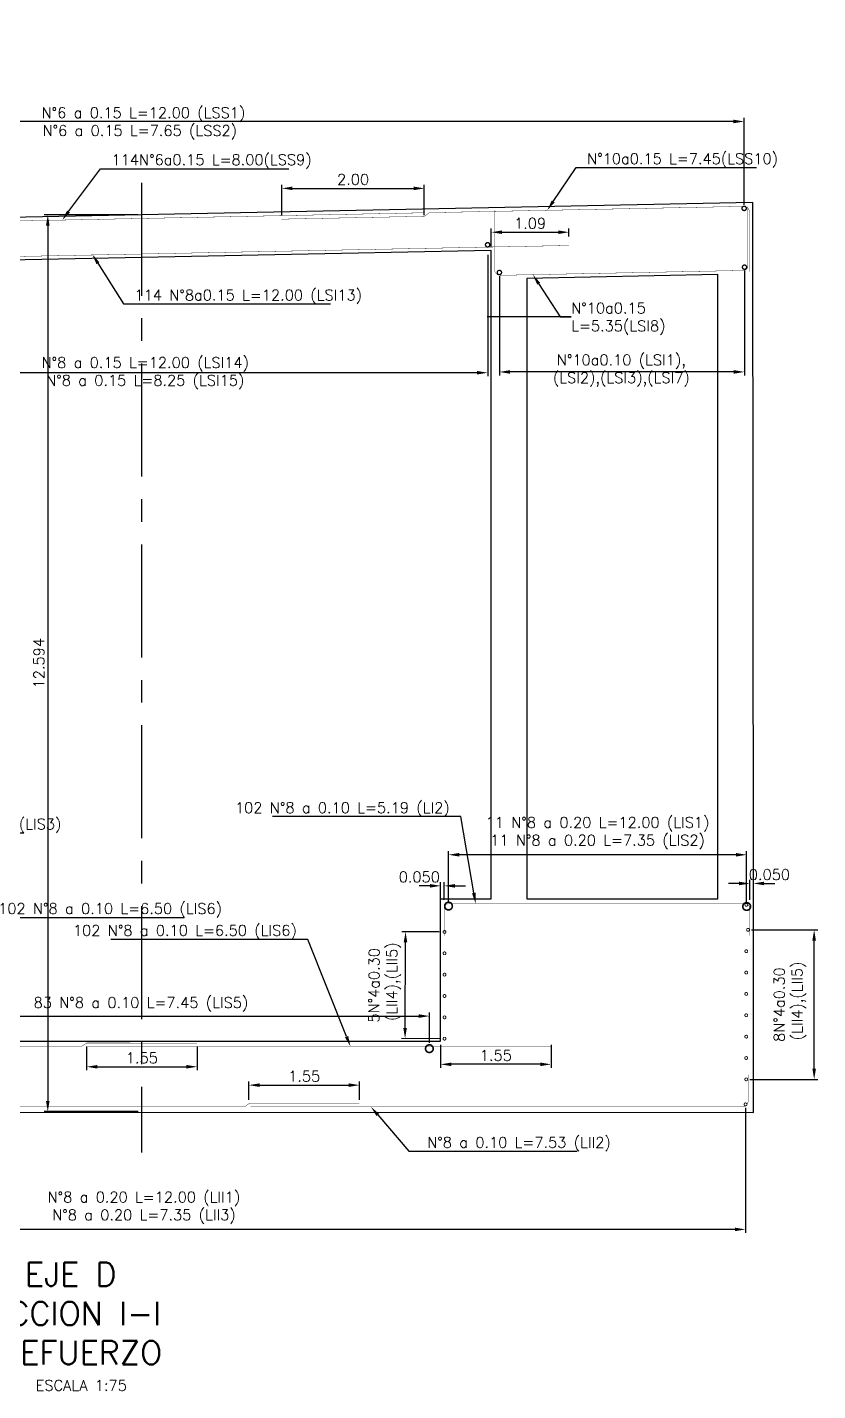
# Model space of a CAD drawing. Header units: metres. Extents: x 1080594 to 1081411, y 976871 to 977162.
# Drawn here: x 1081097.71 to 1081108.81, y 977087.58 to 977106.72 of the extents above; entities that cross this region are included whole.
import ezdxf
from ezdxf import colors
from ezdxf.entities.mleader import LeaderData, LeaderLine
from ezdxf.math import Vec2, Vec3

# ---------------------------------------------------------------- set-up
doc = ezdxf.new("R2010")
doc.units = ezdxf.units.M
doc.header["$LTSCALE"] = 25.4
doc.linetypes.add('CENTER', pattern=[2, 1.25, -0.25, 0.25, -0.25])
doc.linetypes.add('DASHDOT', pattern=[1, 0.5, -0.25, 0, -0.25])
for name, color, linetype in [('CONTRAPESO', 3, 'Continuous'), ('DIMCONTRAPESO', 1, 'Continuous'), ('EJE VIA', 10, 'CENTER'), ('EJE-D', 11, 'DASHDOT'), ('REF', 6, 'Continuous'), ('REGL175', 7, 'Continuous')]:
    doc.layers.add(name, color=color, linetype=linetype)
doc.layers.add('COTA', color=1, linetype='Continuous', lineweight=30)
doc.layers.add('COTACIM', color=20, linetype='Continuous', lineweight=5)
doc.styles.add('romans', font='romans.shx')
doc.dimstyles.new('Copy 75', dxfattribs={"dimtxt": 0.15, "dimasz": 0.15, "dimexe": 0.05, "dimexo": 0.05, "dimgap": 0.05, "dimtad": 1, "dimzin": 0, "dimdsep": 46, "dimtxsty": 'romans', "dimcen": 0.002, "dimclrd": 1, "dimclre": 1, "dimclrt": 3, "dimadec": 4, "dimazin": 0, "dimtfac": 1, "dimtofl": 0, "dimtmove": 1, "dimatfit": 3, "dimfxl": 1, "dimtolj": 1, "dimtzin": 0, "dimarcsym": 1})

# ---------------------------------------------------------------- blocks, each defined once
blk = doc.blocks.new('*D1210')
at = {"layer": 'COTA', "color": 1, "lineweight": -2, "transparency": 16777216}
for p, q in [((1081104.175102701, 977103.5280922698), (1081104.175102701, 977101.8229487308)), ((1081094.455050127, 977103.4104926825), (1081094.455050127, 977101.8229487308)), ((1081104.025102702, 977101.8729487308), (1081094.605050127, 977101.8729487308))]:
    blk.add_line(p, q, dxfattribs=at)
at = {"layer": 'COTA', "color": 1, "transparency": 16777216}
for points in [[(1081094.605050127, 977101.8979487309), (1081094.605050127, 977101.8479487308), (1081094.455050127, 977101.8729487308)], [(1081104.025102702, 977101.8979487309), (1081104.025102702, 977101.8479487308), (1081104.175102701, 977101.8729487308)]]:
    blk.add_solid(points, dxfattribs=at)
at = {"layer": 'Defpoints', "color": 0, "transparency": 16777216}
for p in [(1081104.175102701, 977103.5780922698), (1081094.455050127, 977103.4604926825), (1081094.455050127, 977101.8729487308)]:
    blk.add_point(p, dxfattribs=at)
at = {"layer": 'COTA', "color": 3, "transparency": 16777216, "insert": (1081099.315050126, 977101.8651699071), "char_height": 0.15, "attachment_point": 5, "style": 'romans'}
blk.add_mtext('\\A1; N°8 a 0.15 L=12.00 (LSI14)\\P N°8 a 0.15 L=8.25 (LSI15)', dxfattribs=at)
blk = doc.blocks.new('*D1211')
at = {"layer": 'COTA', "color": 1, "lineweight": -2, "transparency": 16777216}
for p, q in [((1081090.833367171, 977103.8820416209), (1081090.833367171, 977105.4516102126)), ((1081107.625199578, 977105.4016102125), (1081090.983367171, 977105.4016102125)), ((1081107.775199578, 977104.23121119), (1081107.775199578, 977105.4516102126))]:
    blk.add_line(p, q, dxfattribs=at)
at = {"layer": 'COTA', "color": 1, "transparency": 16777216}
for points in [[(1081090.983367171, 977105.4266102125), (1081090.983367171, 977105.3766102125), (1081090.833367171, 977105.4016102125)], [(1081107.625199578, 977105.4266102125), (1081107.625199578, 977105.3766102125), (1081107.775199578, 977105.4016102125)]]:
    blk.add_solid(points, dxfattribs=at)
at = {"layer": 'Defpoints', "color": 0, "transparency": 16777216}
for p in [(1081090.833367171, 977105.4016102125), (1081107.775199578, 977104.18121119), (1081090.833367171, 977103.8320416209)]:
    blk.add_point(p, dxfattribs=at)
at = {"layer": 'COTA', "color": 3, "transparency": 16777216, "insert": (1081099.289733689, 977105.3739617403), "char_height": 0.15, "attachment_point": 5, "style": 'romans'}
blk.add_mtext('\\A1; N°6 a 0.15 L=12.00 {\\A0;(LSS1)\\P}N°6 a 0.15 L=7.65 {\\A0;(LSS2)}', dxfattribs=at)
blk = doc.blocks.new('*D1214')
at = {"layer": 'Defpoints', "color": 0, "transparency": 16777216}
for p in [(1081103.284268453, 977104.4622763249), (1081101.283434031, 977104.0300950398), (1081103.284268453, 977104.0378389083)]:
    blk.add_point(p, dxfattribs=at)
at = {"layer": 'DIMCONTRAPESO', "color": 1, "lineweight": -2, "transparency": 16777216}
for p, q in [((1081101.283434031, 977104.0800950398), (1081101.283434031, 977104.5122763249)), ((1081101.433434031, 977104.4622763249), (1081103.134268453, 977104.4622763249)), ((1081103.284268453, 977104.0878389083), (1081103.284268453, 977104.5122763249))]:
    blk.add_line(p, q, dxfattribs=at)
at = {"layer": 'DIMCONTRAPESO', "color": 1, "transparency": 16777216}
for points in [[(1081101.433434031, 977104.4872763249), (1081101.433434031, 977104.4372763248), (1081101.283434031, 977104.4622763249)], [(1081103.134268453, 977104.4872763249), (1081103.134268453, 977104.4372763248), (1081103.284268453, 977104.4622763249)]]:
    blk.add_solid(points, dxfattribs=at)
at = {"layer": 'DIMCONTRAPESO', "color": 3, "transparency": 16777216, "insert": (1081102.283851241, 977104.5872763249), "char_height": 0.15, "attachment_point": 5, "style": 'romans'}
blk.add_mtext('\\A1;2.00', dxfattribs=at)
blk = doc.blocks.new('*D1216')
at = {"layer": 'COTA', "color": 1, "lineweight": -2, "transparency": 16777216}
for p, q in [((1081107.779826388, 977103.3055554671), (1081107.779826388, 977101.8340701623)), ((1081104.338864594, 977103.2306964652), (1081104.338864594, 977101.8340701623)), ((1081107.629826389, 977101.8840701623), (1081104.488864594, 977101.8840701623))]:
    blk.add_line(p, q, dxfattribs=at)
at = {"layer": 'COTA', "color": 1, "transparency": 16777216}
for points in [[(1081104.488864594, 977101.9090701623), (1081104.488864594, 977101.8590701623), (1081104.338864594, 977101.8840701623)], [(1081107.629826389, 977101.9090701623), (1081107.629826389, 977101.8590701623), (1081107.779826388, 977101.8840701623)]]:
    blk.add_solid(points, dxfattribs=at)
at = {"layer": 'Defpoints', "color": 0, "transparency": 16777216}
for p in [(1081104.338864594, 977103.2806964653), (1081107.779826388, 977103.3555554672), (1081104.338864594, 977101.8840701623)]:
    blk.add_point(p, dxfattribs=at)
at = {"layer": 'COTA', "color": 3, "transparency": 16777216, "insert": (1081106.051023129, 977101.9024543838), "char_height": 0.15, "attachment_point": 5, "style": 'romans'}
blk.add_mtext('\\A1;N°10a0.10 (LSI1),\\P(LSI2),(LSI3),(LSI7)', dxfattribs=at)
blk = doc.blocks.new('*D1218')
at = {"layer": 'Defpoints', "color": 0, "transparency": 16777216}
for p in [(1081102.374208577, 977091.8674916057), (1081100.82058813, 977091.6124654516), (1081102.374208577, 977091.6124654516)]:
    blk.add_point(p, dxfattribs=at)
at = {"layer": 'DIMCONTRAPESO', "color": 1, "lineweight": -2, "transparency": 16777216}
for p, q in [((1081100.82058813, 977091.6624654516), (1081100.82058813, 977091.9174916057)), ((1081100.970588129, 977091.8674916057), (1081102.224208577, 977091.8674916057)), ((1081102.374208577, 977091.6624654516), (1081102.374208577, 977091.9174916057))]:
    blk.add_line(p, q, dxfattribs=at)
at = {"layer": 'DIMCONTRAPESO', "color": 1, "transparency": 16777216}
for points in [[(1081100.970588129, 977091.8924916057), (1081100.970588129, 977091.8424916057), (1081100.82058813, 977091.8674916057)], [(1081102.224208577, 977091.8924916057), (1081102.224208577, 977091.8424916057), (1081102.374208577, 977091.8674916057)]]:
    blk.add_solid(points, dxfattribs=at)
at = {"layer": 'DIMCONTRAPESO', "color": 3, "transparency": 16777216, "insert": (1081101.597398353, 977091.9924916057), "char_height": 0.15, "attachment_point": 5, "style": 'romans'}
blk.add_mtext('\\A1;1.55', dxfattribs=at)
blk = doc.blocks.new('*D1206')
at = {"layer": 'Defpoints', "color": 0, "transparency": 16777216}
for p in [(1081107.830086202, 977094.0483262738), (1081108.758268112, 977094.0483157125), (1081107.805062307, 977091.9483262738)]:
    blk.add_point(p, dxfattribs=at)
at = {"layer": 'DIMCONTRAPESO', "color": 1, "lineweight": -2, "transparency": 16777216}
for p, q in [((1081107.880086202, 977094.0483257049), (1081108.808268112, 977094.0483151436)), ((1081108.758245924, 977092.0983154281), (1081108.758266405, 977093.8983157125)), ((1081107.855062307, 977091.9483257049), (1081108.808244217, 977091.9483148592))]:
    blk.add_line(p, q, dxfattribs=at)
at = {"layer": 'DIMCONTRAPESO', "color": 1, "transparency": 16777216}
for points in [[(1081108.733266405, 977093.898315997), (1081108.783266405, 977093.898315428), (1081108.758268112, 977094.0483157125)], [(1081108.733245924, 977092.0983157126), (1081108.783245924, 977092.0983151437), (1081108.758244217, 977091.9483154281)]]:
    blk.add_solid(points, dxfattribs=at)
at = {"layer": 'DIMCONTRAPESO', "color": 3, "transparency": 16777216, "insert": (1081108.418969489, 977092.9983192938), "char_height": 0.15, "attachment_point": 5, "rotation": 89.99934806377979, "style": 'romans'}
blk.add_mtext('\\A1;8N°4a0.30\\P (LII4),(LII5)', dxfattribs=at)
blk = doc.blocks.new('*D1207')
at = {"layer": 'Defpoints', "color": 0, "transparency": 16777216}
for p in [(1081090.798169149, 977091.6003924246), (1081107.795136119, 977091.5977835038), (1081090.798169149, 977089.8411877536)]:
    blk.add_point(p, dxfattribs=at)
at = {"layer": 'DIMCONTRAPESO', "color": 1, "lineweight": -2, "transparency": 16777216}
for p, q in [((1081090.798169149, 977091.5503924246), (1081090.798169149, 977089.7911877536)), ((1081107.795136119, 977091.5477835038), (1081107.795136119, 977089.7911877536)), ((1081107.64513612, 977089.8411877536), (1081090.948169149, 977089.8411877536))]:
    blk.add_line(p, q, dxfattribs=at)
at = {"layer": 'DIMCONTRAPESO', "color": 1, "transparency": 16777216}
for points in [[(1081090.948169149, 977089.8661877536), (1081090.948169149, 977089.8161877536), (1081090.798169149, 977089.8411877536)], [(1081107.64513612, 977089.8661877536), (1081107.64513612, 977089.8161877536), (1081107.795136119, 977089.8411877536)]]:
    blk.add_solid(points, dxfattribs=at)
at = {"layer": 'DIMCONTRAPESO', "color": 3, "transparency": 16777216, "insert": (1081099.296652634, 977090.1447591821), "char_height": 0.15, "attachment_point": 5, "style": 'romans'}
blk.add_mtext('\\A1; N°8 a 0.20 L=12.00 (LII1)\\P N°8 a 0.20 L=7.35 (LII3) ', dxfattribs=at)
blk = doc.blocks.new('*D1208')
at = {"layer": 'COTA', "color": 1, "lineweight": -2, "transparency": 16777216}
for p, q in [((1081104.224935647, 977103.6383247072), (1081104.224935647, 977103.8965399588)), ((1081105.314886615, 977103.7852025941), (1081105.314886615, 977103.8965399588)), ((1081104.374935647, 977103.8465399587), (1081105.164886615, 977103.8465399587))]:
    blk.add_line(p, q, dxfattribs=at)
at = {"layer": 'COTA', "color": 1, "transparency": 16777216}
for points in [[(1081104.374935647, 977103.8715399588), (1081104.374935647, 977103.8215399587), (1081104.224935647, 977103.8465399587)], [(1081105.164886615, 977103.8715399588), (1081105.164886615, 977103.8215399587), (1081105.314886615, 977103.8465399587)]]:
    blk.add_solid(points, dxfattribs=at)
at = {"layer": 'Defpoints', "color": 0, "transparency": 16777216}
for p in [(1081105.314886615, 977103.8465399587), (1081105.314886615, 977103.7352025941), (1081104.224935647, 977103.5883247071)]:
    blk.add_point(p, dxfattribs=at)
at = {"layer": 'COTA', "color": 3, "transparency": 16777216, "insert": (1081104.769911131, 977103.9715399587), "char_height": 0.15, "attachment_point": 5, "style": 'romans'}
blk.add_mtext('\\A1;1.09', dxfattribs=at)
blk = doc.blocks.new('*D1197')
at = {"layer": 'Defpoints', "color": 0, "transparency": 16777216}
for p in [(1081103.51368897, 977092.4844469848), (1081105.063468726, 977092.484085286), (1081103.51368897, 977092.1595892647)]:
    blk.add_point(p, dxfattribs=at)
at = {"layer": 'EJE-D', "color": 1, "lineweight": -2, "transparency": 16777216}
for p, q in [((1081103.51368897, 977092.4344469848), (1081103.51368897, 977092.1095892646)), ((1081105.063468726, 977092.434085286), (1081105.063468726, 977092.1095892646)), ((1081104.913468726, 977092.1595892647), (1081103.66368897, 977092.1595892647))]:
    blk.add_line(p, q, dxfattribs=at)
at = {"layer": 'EJE-D', "color": 1, "transparency": 16777216}
for points in [[(1081103.66368897, 977092.1845892647), (1081103.66368897, 977092.1345892646), (1081103.51368897, 977092.1595892647)], [(1081104.913468726, 977092.1845892647), (1081104.913468726, 977092.1345892646), (1081105.063468726, 977092.1595892647)]]:
    blk.add_solid(points, dxfattribs=at)
at = {"layer": 'EJE-D', "color": 3, "transparency": 16777216, "insert": (1081104.288578848, 977092.2845892647), "char_height": 0.15, "attachment_point": 5, "style": 'romans'}
blk.add_mtext('\\A1;1.55', dxfattribs=at)
blk = doc.blocks.new('*D1198')
at = {"layer": 'COTA', "color": 1, "lineweight": -2, "transparency": 16777216}
for p, q in [((1081103.36368897, 977094.66643253), (1081103.21368897, 977094.66643253)), ((1081103.51368897, 977094.4685109678), (1081103.51368897, 977094.7164325301)), ((1081103.563841343, 977094.4685038314), (1081103.563841343, 977094.7164325301)), ((1081103.713841343, 977094.66643253), (1081103.863841343, 977094.66643253))]:
    blk.add_line(p, q, dxfattribs=at)
at = {"layer": 'COTA', "color": 1, "transparency": 16777216}
for points in [[(1081103.36368897, 977094.6914325301), (1081103.36368897, 977094.64143253), (1081103.51368897, 977094.66643253)], [(1081103.713841343, 977094.6914325301), (1081103.713841343, 977094.64143253), (1081103.563841343, 977094.66643253)]]:
    blk.add_solid(points, dxfattribs=at)
at = {"layer": 'Defpoints', "color": 0, "transparency": 16777216}
for p in [(1081103.51368897, 977094.66643253), (1081103.51368897, 977094.4185109677), (1081103.563841343, 977094.4185038314)]:
    blk.add_point(p, dxfattribs=at)
at = {"layer": 'COTA', "color": 3, "transparency": 16777216, "insert": (1081103.21368897, 977094.79143253), "char_height": 0.15, "attachment_point": 5, "style": 'romans'}
blk.add_mtext('\\A1;0.050', dxfattribs=at)
blk = doc.blocks.new('*D1199')
at = {"layer": 'COTA', "color": 1, "lineweight": -2, "transparency": 16777216}
for p, q in [((1081107.704897753, 977094.7000273975), (1081107.554897753, 977094.7000273975)), ((1081107.854897753, 977094.4685109678), (1081107.854897753, 977094.7500273975)), ((1081107.905050126, 977094.4685038314), (1081107.905050126, 977094.7500273975)), ((1081108.055050126, 977094.7000273975), (1081108.205050126, 977094.7000273975))]:
    blk.add_line(p, q, dxfattribs=at)
at = {"layer": 'COTA', "color": 1, "transparency": 16777216}
for points in [[(1081107.704897753, 977094.7250273975), (1081107.704897753, 977094.6750273975), (1081107.854897753, 977094.7000273975)], [(1081108.055050126, 977094.7250273975), (1081108.055050126, 977094.6750273975), (1081107.905050126, 977094.7000273975)]]:
    blk.add_solid(points, dxfattribs=at)
at = {"layer": 'Defpoints', "color": 0, "transparency": 16777216}
for p in [(1081107.854897753, 977094.7000273975), (1081107.854897753, 977094.4185109677), (1081107.905050126, 977094.4185038314)]:
    blk.add_point(p, dxfattribs=at)
at = {"layer": 'COTA', "color": 3, "transparency": 16777216, "insert": (1081108.130050126, 977094.8250273975), "char_height": 0.15, "attachment_point": 5, "style": 'romans'}
blk.add_mtext('\\A1;0.050', dxfattribs=at)
blk = doc.blocks.new('*D1201')
at = {"layer": 'Defpoints', "color": 0, "transparency": 16777216}
for p in [(1081103.624101499, 977095.102832119), (1081103.624101499, 977094.3823992817), (1081107.810339493, 977094.3761668471)]:
    blk.add_point(p, dxfattribs=at)
at = {"layer": 'DIMCONTRAPESO', "color": 1, "lineweight": -2, "transparency": 16777216}
for p, q in [((1081103.624101499, 977094.4323992818), (1081103.624101499, 977095.152832119)), ((1081107.660339493, 977095.102832119), (1081103.774101499, 977095.102832119)), ((1081107.810339493, 977094.4261668471), (1081107.810339493, 977095.152832119))]:
    blk.add_line(p, q, dxfattribs=at)
at = {"layer": 'DIMCONTRAPESO', "color": 1, "transparency": 16777216}
for points in [[(1081103.774101499, 977095.127832119), (1081103.774101499, 977095.077832119), (1081103.624101499, 977095.102832119)], [(1081107.660339493, 977095.127832119), (1081107.660339493, 977095.077832119), (1081107.810339493, 977095.102832119)]]:
    blk.add_solid(points, dxfattribs=at)
at = {"layer": 'DIMCONTRAPESO', "color": 3, "transparency": 16777216, "insert": (1081105.717220496, 977095.4064035475), "char_height": 0.15, "attachment_point": 5, "style": 'romans'}
blk.add_mtext('\\A1;11 N°8 a 0.20 L=12.00 (LIS1)\\P11 N°8 a 0.20 L=7.35 (LIS2) ', dxfattribs=at)
blk = doc.blocks.new('*D1202')
at = {"layer": 'Defpoints', "color": 0, "transparency": 16777216}
for p in [(1081103.355962421, 977092.8370747395), (1081095.256424511, 977092.4122950672), (1081103.355962421, 977092.4094220762)]:
    blk.add_point(p, dxfattribs=at)
at = {"layer": 'EJE-D', "color": 1, "lineweight": -2, "transparency": 16777216}
for p, q in [((1081095.256424511, 977092.4622950673), (1081095.256424511, 977092.8870747396)), ((1081095.406424511, 977092.8370747395), (1081103.205962421, 977092.8370747395)), ((1081103.355962421, 977092.4594220762), (1081103.355962421, 977092.8870747396))]:
    blk.add_line(p, q, dxfattribs=at)
at = {"layer": 'EJE-D', "color": 1, "transparency": 16777216}
for points in [[(1081095.406424511, 977092.8620747395), (1081095.406424511, 977092.8120747395), (1081095.256424511, 977092.8370747395)], [(1081103.205962421, 977092.8620747395), (1081103.205962421, 977092.8120747395), (1081103.355962421, 977092.8370747395)]]:
    blk.add_solid(points, dxfattribs=at)
at = {"layer": 'EJE-D', "color": 3, "transparency": 16777216, "insert": (1081099.306193466, 977093.0013604538), "char_height": 0.15, "attachment_point": 5, "style": 'romans'}
blk.add_mtext('\\A1;83 N°8 a 0.10 L=7.45 (LIS5)', dxfattribs=at)
blk = doc.blocks.new('*U1193')
at = {"layer": 'REF', "ltscale": 0.1, "const_width": 0.04}
blk.add_lwpolyline([(-0.00634999992325902, 0, 1), (0.00634999992325902, 0, 1)], format="xyb", close=True, dxfattribs=at)
blk = doc.blocks.new('*U1194')
at = {"layer": 'COTA', "color": 0, "linetype": 'ByBlock', "lineweight": -2, "transparency": 16777216}
for p in [(9.184850993605148e-17, 1.5), (7.347880794884119e-17, 1.2), (5.510910596163089e-17, 0.8999999999999999), (3.673940397442059e-17, 0.6), (1.83697019872103e-17, 0.3), (0, 0)]:
    blk.add_blockref('*U1193', p, dxfattribs=at)
blk = doc.blocks.new('*D1204')
at = {"layer": 'Defpoints', "color": 0, "transparency": 16777216}
for p in [(1081103.020855082, 977094.0217250729), (1081103.543119656, 977094.0193289195), (1081103.568119656, 977092.5193289196)]:
    blk.add_point(p, dxfattribs=at)
at = {"layer": 'DIMCONTRAPESO', "color": 1, "lineweight": -2, "transparency": 16777216}
for p, q in [((1081103.493120182, 977094.0195583174), (1081102.970855608, 977094.0219544709)), ((1081103.014661937, 977092.6718697661), (1081103.020166888, 977093.8717266516)), ((1081103.518120182, 977092.5195583175), (1081102.963974269, 977092.5221007428))]:
    blk.add_line(p, q, dxfattribs=at)
at = {"layer": 'DIMCONTRAPESO', "color": 1, "transparency": 16777216}
for points in [[(1081102.995167152, 977093.8718413506), (1081103.045166625, 977093.8716119527), (1081103.020855082, 977094.0217250729)], [(1081102.9896622, 977092.6719844651), (1081103.039661674, 977092.6717550672), (1081103.013973743, 977092.5218713448)]]:
    blk.add_solid(points, dxfattribs=at)
at = {"layer": 'DIMCONTRAPESO', "color": 3, "transparency": 16777216, "insert": (1081102.728109279, 977093.2682305742), "char_height": 0.15, "attachment_point": 5, "rotation": 89.73712841531365, "style": 'romans'}
blk.add_mtext('\\A1;5N°4a0.30\\P (LII4),(LII5)', dxfattribs=at)
blk = doc.blocks.new('*D1205')
at = {"layer": 'COTA', "color": 1, "lineweight": -2, "transparency": 16777216}
for p, q in [((1081099.265050126, 977104.0902469846), (1081097.947275205, 977104.0902469846)), ((1081097.997275205, 977103.9402469846), (1081097.997275205, 977091.6462469847)), ((1081099.265050126, 977091.4962469847), (1081097.947275205, 977091.4962469847))]:
    blk.add_line(p, q, dxfattribs=at)
at = {"layer": 'COTA', "color": 1, "transparency": 16777216}
for points in [[(1081097.972275205, 977103.9402469846), (1081098.022275205, 977103.9402469846), (1081097.997275205, 977104.0902469846)], [(1081097.972275205, 977091.6462469847), (1081098.022275205, 977091.6462469847), (1081097.997275205, 977091.4962469847)]]:
    blk.add_solid(points, dxfattribs=at)
at = {"layer": 'Defpoints', "color": 0, "transparency": 16777216}
for p in [(1081099.315050126, 977104.0902469846), (1081097.997275205, 977091.4962469847), (1081099.315050126, 977091.4962469847)]:
    blk.add_point(p, dxfattribs=at)
at = {"layer": 'COTA', "color": 3, "transparency": 16777216, "insert": (1081097.872275204, 977097.7932469848), "char_height": 0.15, "attachment_point": 5, "rotation": 90, "style": 'romans'}
blk.add_mtext('\\A1;12.594', dxfattribs=at)
blk = doc.blocks.new('*D1220')
at = {"layer": 'COTA', "color": 1, "lineweight": -2, "transparency": 16777216}
for p, q in [((1081098.543160246, 977092.4091766091), (1081098.543160246, 977092.0756029587)), ((1081100.092940006, 977092.408835367), (1081100.092940006, 977092.0756029587)), ((1081098.693160246, 977092.1256029587), (1081099.942940006, 977092.1256029587))]:
    blk.add_line(p, q, dxfattribs=at)
at = {"layer": 'COTA', "color": 1, "transparency": 16777216}
for points in [[(1081098.693160246, 977092.1506029587), (1081098.693160246, 977092.1006029587), (1081098.543160246, 977092.1256029587)], [(1081099.942940006, 977092.1506029587), (1081099.942940006, 977092.1006029587), (1081100.092940006, 977092.1256029587)]]:
    blk.add_solid(points, dxfattribs=at)
at = {"layer": 'Defpoints', "color": 0, "transparency": 16777216}
for p in [(1081098.543160246, 977092.4591766092), (1081100.092940006, 977092.458835367), (1081100.092940006, 977092.1256029587)]:
    blk.add_point(p, dxfattribs=at)
at = {"layer": 'COTA', "color": 3, "transparency": 16777216, "insert": (1081099.318050126, 977092.2506029587), "char_height": 0.15, "attachment_point": 5, "style": 'romans'}
blk.add_mtext('\\A1;1.55', dxfattribs=at)

msp = doc.modelspace()

# ---------------------------------------------------------------- linework, layer by layer
at = {"layer": 'CONTRAPESO'}
msp.add_lwpolyline([(1081107.898180874, 977104.2619095995), (1081090.725050126, 977103.9184469847), (1081090.725050126, 977094.4844469848), (1081090.725050126, 977094.4870559056), (1081090.725050126, 977091.4870559056), (1081107.905050127, 977091.4844469848), (1081107.905050127, 977094.4844469848), (1081107.905050126, 977094.4844469848)], close=True, dxfattribs=at)
for points in [[(1081103.51368897, 977092.4844469848), (1081103.51368897, 977094.4844469848), (1081104.224966599, 977094.4844469848), (1081104.224935647, 977103.5883247071), (1081094.403581114, 977103.3918976164), (1081094.40431562, 977094.4844469848), (1081095.116411282, 977094.4844469848), (1081095.116411282, 977092.4844469848), (1081103.51368897, 977092.4844469848)], [(1081107.404997551, 977094.4844469848), (1081107.405098431, 977103.2520479506), (1081104.725050126, 977103.1984469846), (1081104.725050126, 977094.484446985), (1081107.404997551, 977094.4844469848), (1081107.404997551, 977094.4844469848)]]:
    msp.add_lwpolyline(points, dxfattribs=at)
at = {"layer": 'EJE VIA', "ltscale": 0.05}
msp.add_lwpolyline([(1081099.315050126, 977104.5422020514), (1081099.315050126, 977090.9209002447)], dxfattribs=at)
at = {"layer": 'REF', "ltscale": 0.1}
for points, const_width in [([(1081103.284268453, 977104.1197267493), (1081095.347599767, 977103.9596140748)], 0.004999999999999999), ([(1081105.314886615, 977103.6602370697), (1081093.314055343, 977103.4207275497)], 0.005), ([(1081100.092940006, 977092.458835367), (1081098.543160246, 977092.4591766092), (1081098.472256308, 977092.4092857188), (1081093.57211697, 977092.4106807838)], 0.004999999999999999), ([(1081105.063468726, 977092.4095147431), (1081098.559268235, 977092.4095147431)], 0.005)]:
    msp.add_lwpolyline(points, dxfattribs=dict(at, const_width=const_width))
for points, const_width in [([(1081101.278224833, 977104.029991756), (1081103.284741544, 977104.0699337007), (1081103.354631209, 977104.121235788), (1081107.770773711, 977104.2091968841, -0.414247188316814), (1081107.848274071, 977104.1347185631), (1081107.848548774, 977103.2937244491)], 0.004999999999999999), ([(1081104.273051248, 977104.1546830215), (1081104.273051248, 977104.1546830215), (1081104.273051248, 977103.316936918, 0.4141966005029507), (1081104.349046847, 977103.2409369181), (1081107.745318375, 977103.309110922, 0.5895165840373462), (1081107.821322776, 977103.3851109219), (1081107.821322776, 977104.2073923913)], 0.005), ([(1081107.855099487, 977093.9689720708), (1081107.855094531, 977094.3429720708, 0.414213562373095), (1081107.779093524, 977094.4189710637), (1081103.639834206, 977094.4185109677, 0.4141860566526949), (1081103.563841343, 977094.3425109681), (1081103.563841343, 977093.9685038314)], 0.004999999999999999), ([(1081102.374208577, 977091.6124654516), (1081100.830428816, 977091.6128066938), (1081100.759524878, 977091.5629158034), (1081090.826041769, 977091.5657438565, -0.4863770748521851), (1081090.775050126, 977091.641743856), (1081090.775050126, 977092.0157522124)], 0.004999999999999999), ([(1081107.830040229, 977092.0131448277), (1081107.830040229, 977091.6391448277, -0.414213562373095), (1081107.754040229, 977091.5631448277), (1081100.846536805, 977091.5631448277)], 0.005)]:
    msp.add_lwpolyline(points, format="xyb", dxfattribs=dict(at, const_width=const_width))
for points, const_width in [([(1081107.784724578, 977104.1812111901, -1), (1081107.765674578, 977104.1812111901, -1)], 0.06), ([(1081104.182253174, 977103.6693979652, -1), (1081104.163203174, 977103.6693979652, -1)], 0.06), ([(1081104.348389594, 977103.2806964652, -1), (1081104.329339594, 977103.2806964652, -1)], 0.06), ([(1081107.789351388, 977103.3555554671, -1), (1081107.770301389, 977103.3555554671, -1)], 0.06), ([(1081103.612671499, 977094.3823992816, 1), (1081103.635531499, 977094.3823992816, 1)], 0.108), ([(1081107.798909493, 977094.3761668472, 1), (1081107.821769492, 977094.3761668472, 1)], 0.108), ([(1081107.812908845, 977094.3990806885, -1), (1081107.800208845, 977094.3990806885, -1)], 0.04), ([(1081107.823712307, 977094.0483262741, 1), (1081107.836412307, 977094.0483262741, 1)], 0.04), ([(1081107.798712307, 977093.7483262742, 1), (1081107.811412307, 977093.7483262742, 1)], 0.04), ([(1081107.798712307, 977093.4483262742, 1), (1081107.811412307, 977093.4483262742, 1)], 0.04), ([(1081107.798712307, 977093.1483262741, 1), (1081107.811412307, 977093.1483262741, 1)], 0.04), ([(1081107.798712307, 977092.8483262742, 1), (1081107.811412307, 977092.8483262742, 1)], 0.04), ([(1081107.798712307, 977092.5483262741, 1), (1081107.811412307, 977092.5483262741, 1)], 0.04), ([(1081103.344248877, 977092.3799197165, 1), (1081103.367108876, 977092.3799197165, 1)], 0.108), ([(1081107.798712307, 977092.2483262742, 1), (1081107.811412307, 977092.2483262742, 1)], 0.04), ([(1081107.798712307, 977091.9483262742, 1), (1081107.811412307, 977091.9483262742, 1)], 0.04), ([(1081107.801486119, 977091.5977835038, -1), (1081107.78878612, 977091.5977835038, -1)], 0.04)]:
    msp.add_lwpolyline(points, format="xyb", close=True, dxfattribs=dict(at, const_width=const_width))

# ---------------------------------------------------------------- block references
at = {"layer": 'COTA', "color": 2}
msp.add_blockref('*U1194', (1081103.568119656, 977092.5193289196), dxfattribs=at)

# ---------------------------------------------------------------- texts
at = {"layer": 'REGL175', "insert": (1081090.4608876, 977089.3757385619), "char_height": 0.33, "width": 14.49150362575892, "attachment_point": 1, "style": 'romans'}
msp.add_mtext('\\pi7.2152;{\\C0;EJE D\\P\\pi6.4294;SECCION I-I \\P\\pi6.8529;REFUERZO\\P\\pi7.3672;\\H0.45455x;\\C3;ESCALA 1:75}', dxfattribs=at)

# ---------------------------------------------------------------- dimensions: what is measured, and where the dimension line sits
at = {"layer": 'COTA'}
for base, p1, p2, text, picture, middle in [((1081090.833367171, 977105.4016102125), (1081107.775199578, 977104.18121119), (1081090.833367171, 977103.8320416209), ' N°6 a 0.15 L=12.00 {\\A0;(LSS1)\\P}N°6 a 0.15 L=7.65 {\\A0;(LSS2)}', '*D1211', (1081099.289733689, 977105.0703903118)), ((1081094.455050127, 977101.8729487308), (1081104.175102701, 977103.5780922698), (1081094.455050127, 977103.4604926825), ' N°8 a 0.15 L=12.00 (LSI14)\\P N°8 a 0.15 L=8.25 (LSI15)', '*D1210', (1081099.315050126, 977101.5615984786)), ((1081104.338864594, 977101.8840701623), (1081107.779826388, 977103.3555554672), (1081104.338864594, 977103.2806964653), 'N°10a0.10 (LSI1),\\P(LSI2),(LSI3),(LSI7)', '*D1216', (1081106.051023129, 977101.5988829553))]:
    dim = msp.add_linear_dim(base=base, p1=p1, p2=p2, angle=180, text=text, dimstyle='Copy 75', dxfattribs=at)
    dim.commit()
    dim.dimension.update_dxf_attribs({"geometry": picture, "text_midpoint": middle, "dimtype": 160})
at = {"layer": 'COTA', "color": 2}
dim = msp.add_linear_dim(base=(1081097.997275205, 977091.4962469847), p1=(1081099.315050126, 977104.0902469846), p2=(1081099.315050126, 977091.4962469847), angle=90, dimstyle='Copy 75', override={"dimdec": 3}, dxfattribs=at)
dim.commit()
dim.dimension.update_dxf_attribs({"geometry": '*D1205', "text_midpoint": (1081097.872275204, 977097.7932469848)})
for base, p1, p2, picture, middle in [((1081105.314886615, 977103.8465399587), (1081104.224935647, 977103.5883247071), (1081105.314886615, 977103.7352025941), '*D1208', (1081104.769911131, 977103.9715399587)), ((1081100.092940006, 977092.1256029587), (1081098.543160246, 977092.4591766092), (1081100.092940006, 977092.458835367), '*D1220', (1081099.318050126, 977092.2506029587))]:
    dim = msp.add_linear_dim(base=base, p1=p1, p2=p2, dimstyle='Copy 75', dxfattribs=at)
    dim.commit()
    dim.dimension.update_dxf_attribs({"geometry": picture, "text_midpoint": middle})
for base, p1, p2, picture, middle in [((1081103.51368897, 977094.66643253), (1081103.563841343, 977094.4185038314), (1081103.51368897, 977094.4185109677), '*D1198', (1081103.21368897, 977094.66643253)), ((1081107.854897753, 977094.7000273975), (1081107.905050126, 977094.4185038314), (1081107.854897753, 977094.4185109677), '*D1199', (1081108.130050126, 977094.7000273975))]:
    dim = msp.add_linear_dim(base=base, p1=p1, p2=p2, angle=180, dimstyle='Copy 75', override={"dimdec": 3}, dxfattribs=at)
    dim.commit()
    dim.dimension.update_dxf_attribs({"geometry": picture, "text_midpoint": middle, "dimtype": 160})
at = {"layer": 'DIMCONTRAPESO'}
dim = msp.add_linear_dim(base=(1081103.284268453, 977104.4622763249), p1=(1081101.283434031, 977104.0300950398), p2=(1081103.284268453, 977104.0378389083), dimstyle='Copy 75', dxfattribs=at)
dim.commit()
dim.dimension.update_dxf_attribs({"geometry": '*D1214', "text_midpoint": (1081102.283851241, 977104.4622763249), "dimtype": 160})
at = {"layer": 'DIMCONTRAPESO', "color": 2}
for base, p1, p2, text, picture, middle in [((1081103.624101499, 977095.102832119), (1081107.810339493, 977094.3761668471), (1081103.624101499, 977094.3823992817), '11 N°8 a 0.20 L=12.00 (LIS1)\\P11 N°8 a 0.20 L=7.35 (LIS2) ', '*D1201', (1081105.717220496, 977095.4064035475)), ((1081090.798169149, 977089.8411877536), (1081107.795136119, 977091.5977835038), (1081090.798169149, 977091.6003924246), ' N°8 a 0.20 L=12.00 (LII1)\\P N°8 a 0.20 L=7.35 (LII3) ', '*D1207', (1081099.296652634, 977090.1447591821))]:
    dim = msp.add_linear_dim(base=base, p1=p1, p2=p2, text=text, dimstyle='Copy 75', dxfattribs=at)
    dim.commit()
    dim.dimension.update_dxf_attribs({"geometry": picture, "text_midpoint": middle})
at = {"layer": 'DIMCONTRAPESO'}
for base, p1, p2, angle, text, picture, middle in [((1081103.020855082, 977094.0217250729), (1081103.568119656, 977092.5193289196), (1081103.543119656, 977094.0193289196), 89.73712841531365, '5N°4a0.30\\P (LII4),(LII5)', '*D1204', (1081103.017391949, 977093.2669033433)), ((1081108.758268112, 977094.0483157125), (1081107.805062307, 977091.9483262742), (1081107.830086202, 977094.048326274), 89.99934806377979, '8N°4a0.30\\P (LII4),(LII5)', '*D1206', (1081108.708255203, 977092.9983160022))]:
    dim = msp.add_linear_dim(base=base, p1=p1, p2=p2, angle=angle, text=text, dimstyle='Copy 75', dxfattribs=at)
    dim.commit()
    dim.dimension.update_dxf_attribs({"geometry": picture, "text_midpoint": middle, "dimtype": 160})
dim = msp.add_linear_dim(base=(1081102.374208577, 977091.8674916057), p1=(1081100.82058813, 977091.6124654516), p2=(1081102.374208577, 977091.6124654516), dimstyle='Copy 75', dxfattribs=at)
dim.commit()
dim.dimension.update_dxf_attribs({"geometry": '*D1218', "text_midpoint": (1081101.597398353, 977091.9924916057)})
at = {"layer": 'EJE-D', "color": 2}
dim = msp.add_linear_dim(base=(1081103.355962421, 977092.8370747395), p1=(1081095.256424511, 977092.4122950672), p2=(1081103.355962421, 977092.4094220762), text='83 N°8 a 0.10 L=7.45 (LIS5)', dimstyle='Copy 75', dxfattribs=at)
dim.commit()
dim.dimension.update_dxf_attribs({"geometry": '*D1202', "text_midpoint": (1081099.306193466, 977093.0013604538)})
dim = msp.add_linear_dim(base=(1081103.51368897, 977092.1595892647), p1=(1081105.063468726, 977092.484085286), p2=(1081103.51368897, 977092.4844469848), dimstyle='Copy 75', dxfattribs=at)
dim.commit()
dim.dimension.update_dxf_attribs({"geometry": '*D1197', "text_midpoint": (1081104.288578848, 977092.2845892647)})

# ---------------------------------------------------------------- leaders
at = {"layer": 'COTACIM'}
ml = msp.add_multileader_mtext('Standard', dxfattribs=at)
ml.set_content('114N°6a0.15 L=8.00(LSS9)', color=3, style='romans')
ml.set_leader_properties(color=256)
ml.build(insert=Vec2(0, 0))
ml.multileader.update_dxf_attribs({"text_left_attachment_type": 6, "text_right_attachment_type": 6, "dogleg_length": 0.1560199508385566, "arrow_head_size": 0.15})
ctx = ml.context
ctx.base_point, ctx.char_height, ctx.arrow_head_size, ctx.landing_gap_size, ctx.plane_origin = Vec3(1081098.893286148, 977104.738762384), 0.15, 0.15, 0, Vec3(1081101.215865666, 977103.7128981057)
ctx.left_attachment, ctx.right_attachment = 6, 6
notes = []
notes.append((ctx, [(0, (1, 1, 0), (1081098.737266197, 977104.738762384), (1, 0), 0.1560199508385566, [(0, [(1081098.20038102, 977104.017000816)], 0, [])])]))
ctx.mtext.insert, ctx.mtext.width, ctx.mtext.flow_direction = Vec3(1081098.893286148, 977104.938762384), 5.559740817639977, 5
ml = msp.add_multileader_mtext('Standard', dxfattribs=at)
ml.set_content('N°10a0.15 L=7.45(LSS10)', color=3, style='romans')
ml.set_leader_properties(color=256)
ml.build(insert=Vec2(0, 0))
ml.multileader.update_dxf_attribs({"text_left_attachment_type": 6, "text_right_attachment_type": 6, "dogleg_length": 0.1560199508385566, "arrow_head_size": 0.15})
ctx = ml.context
ctx.base_point, ctx.char_height, ctx.arrow_head_size, ctx.landing_gap_size, ctx.plane_origin = Vec3(1081105.570851938, 977104.7541970429), 0.15, 0.15, 0, Vec3(1081103.168409846, 977103.8290657911)
ctx.left_attachment, ctx.right_attachment = 6, 6
notes.append((ctx, [(0, (1, 1, 0), (1081105.414831987, 977104.7541970429), (1, 0), 0.1560199508385566, [(0, [(1081105.009907487, 977104.1541395378)], 0, [])])]))
ctx.mtext.insert, ctx.mtext.flow_direction = Vec3(1081105.570851938, 977104.9541970429), 5
ml = msp.add_multileader_mtext('Standard', dxfattribs=at)
ml.set_content('114 N°8a0.15 L=12.00 (LSI13)', color=3, style='romans')
ml.set_leader_properties(color=256)
ml.build(insert=Vec2(0, 0))
ml.multileader.update_dxf_attribs({"text_left_attachment_type": 6, "text_right_attachment_type": 6, "dogleg_length": 0.1560199508385566, "arrow_head_size": 0.15})
ctx = ml.context
ctx.base_point, ctx.char_height, ctx.arrow_head_size, ctx.landing_gap_size, ctx.plane_origin = Vec3(1081099.215337478, 977102.8383273918), 0.15, 0.15, 0, Vec3(1081098.62146553, 977098.1190450039)
ctx.left_attachment, ctx.right_attachment = 6, 6
notes.append((ctx, [(0, (1, 1, 0), (1081099.059317527, 977102.8383273918), (1, 0), 0.1560199508385566, [(0, [(1081098.621491151, 977103.5384180768)], 0, [])])]))
ctx.mtext.insert, ctx.mtext.flow_direction = Vec3(1081099.215337478, 977103.0383273917), 5
ml = msp.add_multileader_mtext('Standard', dxfattribs=at)
ml.set_content('N°10a0.15\\PL=5.35(LSI8)', color=3, style='romans')
ml.set_leader_properties(color=256)
ml.build(insert=Vec2(0, 0))
ml.multileader.update_dxf_attribs({"text_left_attachment_type": 6, "text_right_attachment_type": 6, "dogleg_length": 0.1560199508385566, "arrow_head_size": 0.15})
ctx = ml.context
ctx.base_point, ctx.char_height, ctx.arrow_head_size, ctx.landing_gap_size, ctx.plane_origin = Vec3(1081105.347144367, 977102.6560029512), 0.15, 0.15, 0, Vec3(1081104.624217294, 977098.4181669083)
ctx.left_attachment, ctx.right_attachment = 6, 6
notes.append((ctx, [(0, (1, 1, 0), (1081105.191124417, 977102.6560029512), (1, 0), 0.1560199508385566, [(0, [(1081104.808667506, 977103.2501293313)], 0, [])])]))
ctx.mtext.insert, ctx.mtext.flow_direction = Vec3(1081105.347144367, 977102.8560029512), 5
ml = msp.add_multileader_mtext('Standard', dxfattribs=at)
ml.set_content('\\A1;102 N°8 a 0.10 L=5.19 (LI2)', color=3, style='romans')
ml.set_leader_properties(color=256)
ml.build(insert=Vec2(0, 0))
ml.multileader.update_dxf_attribs({"text_left_attachment_type": 6, "text_right_attachment_type": 6, "dogleg_length": 0.1560199508385566, "arrow_head_size": 0.15})
ctx = ml.context
ctx.base_point, ctx.char_height, ctx.arrow_head_size, ctx.landing_gap_size, ctx.plane_origin = Vec3(1081100.205548809, 977095.6389561013), 0.15, 0.15, 0, Vec3(1081104.50328712, 977094.1974857781)
ctx.left_attachment, ctx.right_attachment, ctx.text_align_type = 6, 6, 2
notes.append((ctx, [(0, (1, 1, 0), (1081103.797283045, 977095.6389561013), (-1, 0), 0.1560199508385566, [(0, [(1081104.003776196, 977094.4185491032)], 0, [])])]))
ctx.mtext.insert, ctx.mtext.width, ctx.mtext.alignment, ctx.mtext.flow_direction = Vec3(1081103.641263094, 977095.8389561012), 4.25235982122831, 3, 5
ml = msp.add_multileader_mtext('Standard', dxfattribs=at)
ml.set_content('\\A1;102 N°8 a 0.10 L=5.19 (LIS3)', color=3, style='romans')
ml.set_leader_properties(color=256)
ml.build(insert=Vec2(0, 0))
ml.multileader.update_dxf_attribs({"text_left_attachment_type": 6, "text_right_attachment_type": 6, "dogleg_length": 0.1560199508385566, "arrow_head_size": 0.15})
ctx = ml.context
ctx.base_point, ctx.char_height, ctx.arrow_head_size, ctx.landing_gap_size, ctx.plane_origin = Vec3(1081095.045737297, 977095.408877657), 0.15, 0.15, 0, Vec3(1081094.795630685, 977092.857401605)
ctx.left_attachment, ctx.right_attachment = 6, 6
notes.append((ctx, [(0, (1, 1, 0), (1081094.889717346, 977095.408877657), (1, 0), 0.1560199508385566, [(0, [(1081094.557781263, 977094.4185492352)], 0, [])])]))
ctx.mtext.insert, ctx.mtext.width, ctx.mtext.flow_direction = Vec3(1081095.045737297, 977095.608877657), 4.25235982122831, 5
ml = msp.add_multileader_mtext('Standard', dxfattribs=at)
ml.set_content('\\A1;102 N°8 a 0.10 L=6.50 (LIS6)', color=3, style='romans')
ml.set_leader_properties(color=256)
ml.build(insert=Vec2(0, 0))
ml.multileader.update_dxf_attribs({"text_left_attachment_type": 6, "text_right_attachment_type": 6, "dogleg_length": 0.1560199508385566, "arrow_head_size": 0.15})
ctx = ml.context
ctx.base_point, ctx.char_height, ctx.arrow_head_size, ctx.landing_gap_size, ctx.plane_origin = Vec3(1081097.300774223, 977094.2221644308), 0.15, 0.15, 0, Vec3(1081101.632511591, 977094.305899839)
ctx.left_attachment, ctx.right_attachment = 6, 6
notes.append((ctx, [(1, (1, 1, 0), (1081097.144754272, 977094.2221644308), (1, 0), 0.1560199508385566, [(0, [(1081096.418907035, 977092.4098703053)], 0, [])])]))
ctx.mtext.insert, ctx.mtext.width, ctx.mtext.flow_direction = Vec3(1081097.300774223, 977094.4221644307), 4.25235982122831, 5
ml = msp.add_multileader_mtext('Standard', dxfattribs=at)
ml.set_content('\\A1;102 N°8 a 0.10 L=6.50 (LIS6)', color=3, style='romans')
ml.set_leader_properties(color=256)
ml.build(insert=Vec2(0, 0))
ml.multileader.update_dxf_attribs({"text_left_attachment_type": 6, "text_right_attachment_type": 6, "dogleg_length": 0.1560199508385566, "arrow_head_size": 0.15})
ctx = ml.context
ctx.base_point, ctx.char_height, ctx.arrow_head_size, ctx.landing_gap_size, ctx.plane_origin = Vec3(1081097.916081816, 977093.9148202854), 0.15, 0.15, 0, Vec3(1081102.247819184, 977093.9985556937)
ctx.left_attachment, ctx.right_attachment, ctx.text_align_type = 6, 6, 2
notes.append((ctx, [(0, (1, 1, 0), (1081101.650673195, 977093.9148202854), (-1, 0), 0.1560199508385566, [(0, [(1081102.247796306, 977092.4094220762)], 0, [])])]))
ctx.mtext.insert, ctx.mtext.width, ctx.mtext.alignment, ctx.mtext.flow_direction = Vec3(1081101.494653244, 977094.1148202854), 4.25235982122831, 3, 5
ml = msp.add_multileader_mtext('Standard', dxfattribs=at)
ml.set_content('\\A1; N°8 a 0.10 L=7.53 (LII2)', color=3, style='romans')
ml.set_leader_properties(color=256)
ml.build(insert=Vec2(0, 0))
ml.multileader.update_dxf_attribs({"text_left_attachment_type": 6, "text_right_attachment_type": 6, "dogleg_length": 0.1560199508385566, "arrow_head_size": 0.15})
ctx = ml.context
ctx.base_point, ctx.char_height, ctx.arrow_head_size, ctx.landing_gap_size, ctx.plane_origin = Vec3(1081103.222351591, 977090.9381046393), 0.15, 0.15, 0, Vec3(1081102.533928017, 977090.11386296)
ctx.left_attachment, ctx.right_attachment = 6, 6
notes.append((ctx, [(0, (1, 1, 0), (1081103.06633164, 977090.9381046393), (1, 0), 0.1560199508385566, [(0, [(1081102.53396318, 977091.5631448277)], 0, [])])]))
ctx.mtext.insert, ctx.mtext.width, ctx.mtext.flow_direction = Vec3(1081103.222351591, 977091.1381046392), 4.25235982122831, 5
for ctx, leaders in notes:
    for number, flags, end, landing, length, lines in leaders:
        leader = LeaderData()
        leader.index, (leader.has_last_leader_line, leader.has_dogleg_vector, leader.attachment_direction) = number, flags
        leader.last_leader_point, leader.dogleg_vector, leader.dogleg_length = Vec3(end), Vec3(landing), length
        for number, points, colour, breaks in lines:
            line = LeaderLine()
            line.index, line.vertices, line.color, line.breaks = number, Vec3.list(points), colors.encode_raw_color(colour), breaks
            leader.lines.append(line)
        ctx.leaders.append(leader)

doc.saveas('drawing.dxf')
